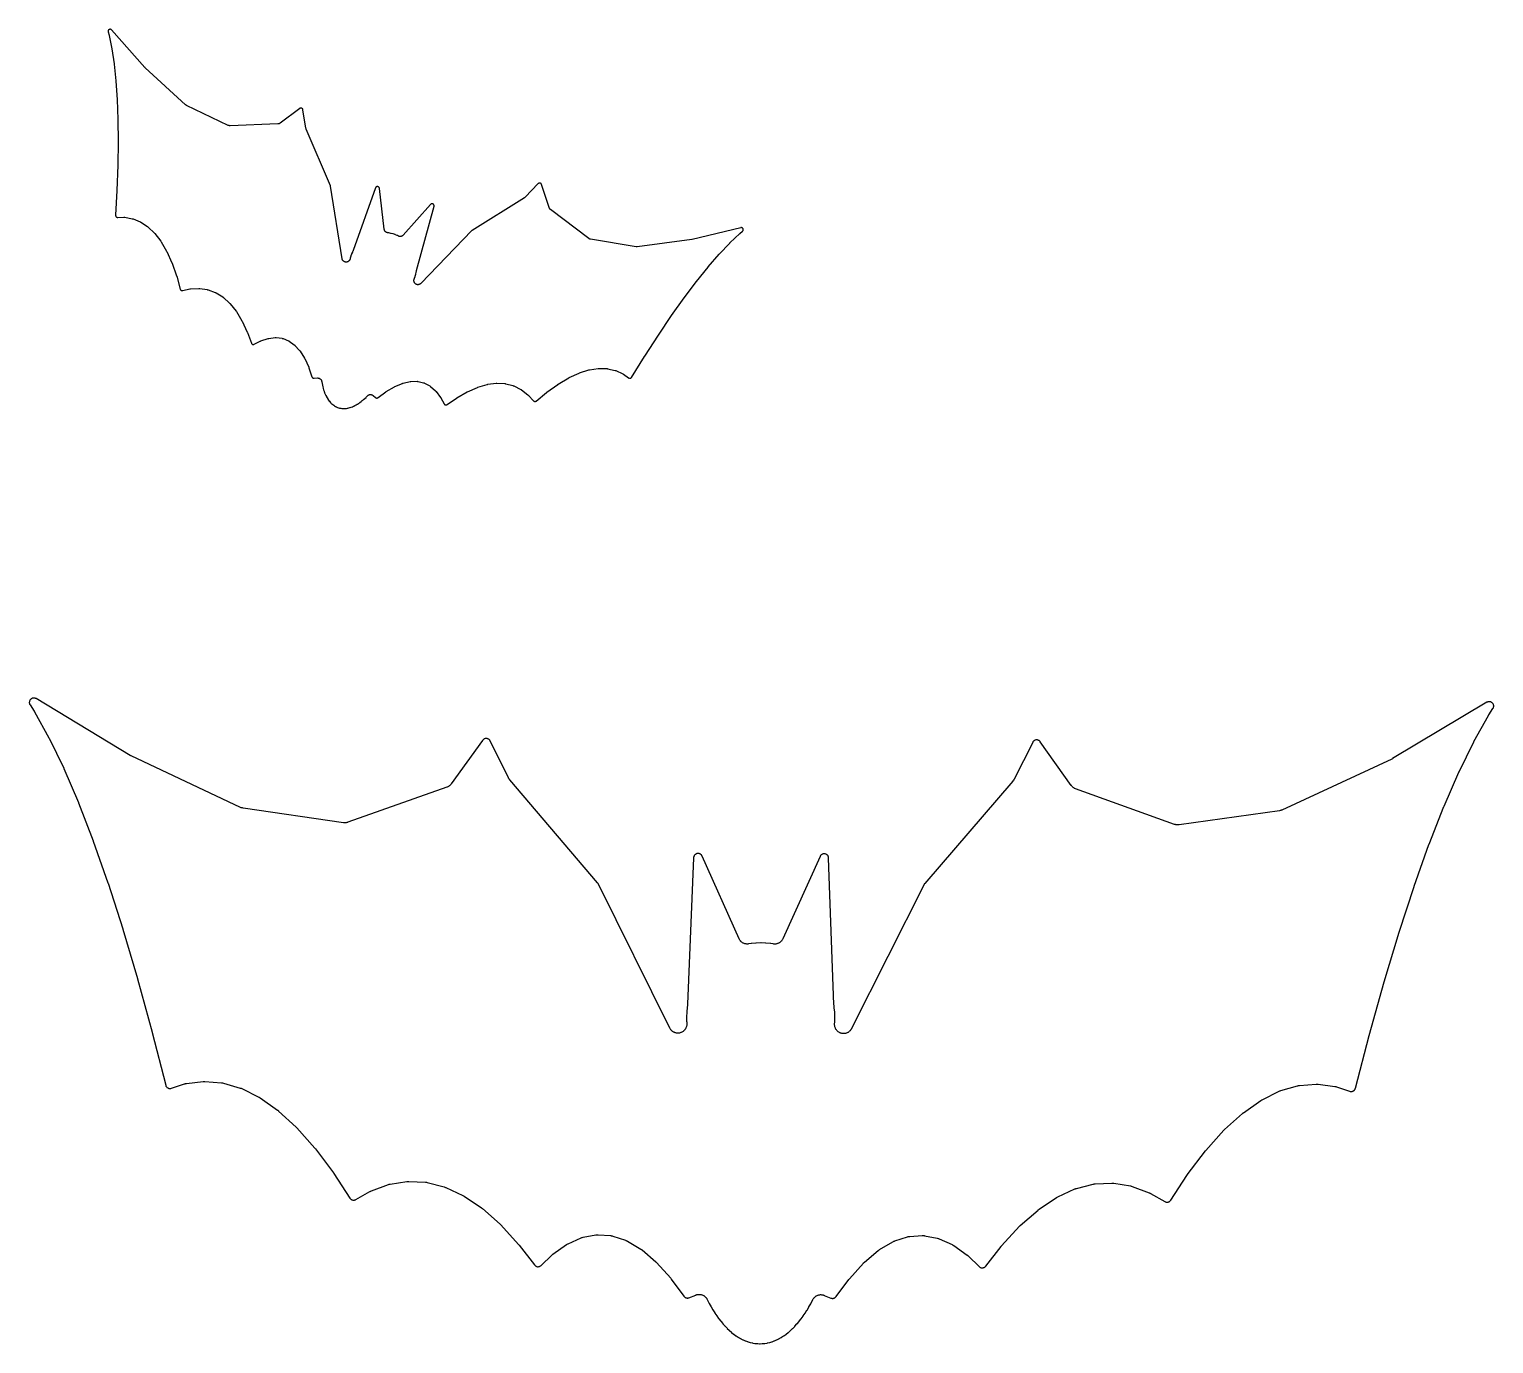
# Model space of a CAD drawing. Header units: millimetres. Extents: x 5 to 283, y 5 to 271.
# Drawn here: x 223.2 to 277.5, y 46 to 94.7 of the extents above; entities that cross this region are included whole.
import ezdxf

# ---------------------------------------------------------------- set-up
doc = ezdxf.new("R2010")
doc.units = ezdxf.units.MM

msp = doc.modelspace()

# ---------------------------------------------------------------- linework, layer by layer
at = {"layer": 'Schnitt'}
for points in [[(226.204, 94.686), (226.196, 94.686), (226.189, 94.685), (226.181, 94.684), (226.174, 94.682), (226.167, 94.679), (226.161, 94.675), (226.155, 94.671), (226.149, 94.666), (226.144, 94.661), (226.139, 94.655), (226.135, 94.649), (226.132, 94.642), (226.129, 94.635), (226.127, 94.628), (226.126, 94.62), (226.125, 94.613), (226.125, 94.605), (226.126, 94.598), (226.128, 94.591), (226.161, 94.471), (226.162, 94.47), (226.164, 94.461), (226.164, 94.46), (226.266, 93.968), (226.267, 93.967), (226.268, 93.96), (226.268, 93.959), (226.352, 93.403), (226.352, 93.402), (226.353, 93.397), (226.353, 93.396), (226.417, 92.777), (226.417, 92.776), (226.418, 92.771), (226.418, 92.77), (226.463, 92.088), (226.464, 92.088), (226.464, 92.084), (226.464, 92.083), (226.49, 91.338), (226.49, 91.338), (226.49, 91.334), (226.49, 91.334), (226.497, 90.526), (226.497, 90.525), (226.497, 90.522), (226.497, 90.522), (226.485, 89.652), (226.484, 89.649), (226.453, 88.716), (226.452, 88.713), (226.405, 87.797), (226.405, 87.789), (226.406, 87.782), (226.407, 87.775), (226.409, 87.768), (226.412, 87.761), (226.415, 87.755), (226.419, 87.749), (226.424, 87.743), (226.429, 87.738), (226.434, 87.733), (226.44, 87.729), (226.447, 87.726), (226.453, 87.723), (226.46, 87.72), (226.467, 87.719), (226.474, 87.718), (226.482, 87.718), (226.715, 87.722), (226.717, 87.722), (226.729, 87.722), (226.732, 87.722), (226.744, 87.72), (226.746, 87.72), (227.024, 87.67), (227.026, 87.67), (227.039, 87.667), (227.042, 87.666), (227.054, 87.662), (227.056, 87.661), (227.317, 87.556), (227.318, 87.555), (227.329, 87.55), (227.333, 87.548), (227.343, 87.542), (227.345, 87.541), (227.591, 87.378), (227.592, 87.377), (227.601, 87.371), (227.603, 87.368), (227.612, 87.361), (227.613, 87.36), (227.845, 87.137), (227.846, 87.136), (227.853, 87.129), (227.855, 87.127), (227.861, 87.12), (227.862, 87.119), (228.08, 86.833), (228.081, 86.831), (228.091, 86.818), (228.092, 86.816), (228.295, 86.467), (228.296, 86.465), (228.302, 86.453), (228.303, 86.452), (228.489, 86.038), (228.49, 86.037), (228.494, 86.027), (228.495, 86.025), (228.664, 85.548), (228.665, 85.546), (228.667, 85.538), (228.668, 85.537), (228.801, 85.059), (228.804, 85.052), (228.807, 85.045), (228.811, 85.038), (228.815, 85.032), (228.82, 85.027), (228.826, 85.021), (228.832, 85.017), (228.838, 85.013), (228.845, 85.01), (228.852, 85.007), (228.86, 85.006), (228.867, 85.004), (228.875, 85.004), (228.882, 85.005), (228.89, 85.006), (229.159, 85.066), (229.161, 85.066), (229.171, 85.068), (229.174, 85.068), (229.184, 85.069), (229.186, 85.069), (229.49, 85.084), (229.491, 85.084), (229.503, 85.084), (229.507, 85.084), (229.519, 85.083), (229.52, 85.082), (229.802, 85.041), (229.804, 85.041), (229.816, 85.038), (229.82, 85.037), (229.832, 85.034), (229.834, 85.033), (230.097, 84.936), (230.098, 84.936), (230.11, 84.931), (230.113, 84.929), (230.124, 84.923), (230.126, 84.922), (230.373, 84.769), (230.375, 84.768), (230.384, 84.761), (230.387, 84.759), (230.395, 84.752), (230.397, 84.751), (230.631, 84.537), (230.632, 84.536), (230.639, 84.53), (230.641, 84.527), (230.648, 84.52), (230.648, 84.519), (230.869, 84.243), (230.87, 84.241), (230.88, 84.227), (230.881, 84.225), (231.087, 83.886), (231.088, 83.885), (231.094, 83.872), (231.095, 83.871), (231.285, 83.467), (231.285, 83.466), (231.29, 83.455), (231.29, 83.454), (231.435, 83.059), (231.438, 83.053), (231.442, 83.046), (231.446, 83.04), (231.451, 83.034), (231.456, 83.029), (231.462, 83.025), (231.468, 83.02), (231.475, 83.017), (231.482, 83.014), (231.489, 83.012), (231.496, 83.011), (231.504, 83.01), (231.511, 83.011), (231.518, 83.011), (231.526, 83.013), (231.533, 83.015), (231.539, 83.018), (231.765, 83.132), (231.766, 83.132), (231.775, 83.136), (231.777, 83.137), (231.786, 83.14), (231.787, 83.141), (232.053, 83.227), (232.054, 83.227), (232.066, 83.23), (232.069, 83.231), (232.081, 83.233), (232.083, 83.233), (232.321, 83.262), (232.323, 83.262), (232.337, 83.263), (232.342, 83.263), (232.356, 83.262), (232.358, 83.262), (232.572, 83.237), (232.574, 83.236), (232.584, 83.235), (232.587, 83.234), (232.597, 83.232), (232.6, 83.231), (232.61, 83.227), (232.611, 83.227), (232.807, 83.15), (232.809, 83.149), (232.818, 83.145), (232.821, 83.144), (232.829, 83.139), (232.832, 83.138), (232.84, 83.132), (232.841, 83.131), (233.025, 82.999), (233.027, 82.998), (233.037, 82.99), (233.04, 82.987), (233.049, 82.978), (233.051, 82.976), (233.224, 82.784), (233.226, 82.782), (233.232, 82.774), (233.234, 82.772), (233.24, 82.763), (233.241, 82.762), (233.402, 82.505), (233.404, 82.503), (233.412, 82.488), (233.413, 82.485), (233.56, 82.164), (233.561, 82.162), (233.566, 82.15), (233.567, 82.148), (233.681, 81.809), (233.684, 81.802), (233.687, 81.796), (233.691, 81.789), (233.696, 81.783), (233.702, 81.778), (233.708, 81.773), (233.714, 81.769), (233.721, 81.765), (233.728, 81.763), (233.735, 81.76), (233.743, 81.759), (233.75, 81.759), (233.758, 81.759), (233.881, 81.768), (233.883, 81.768), (233.895, 81.769), (233.899, 81.768), (233.91, 81.768), (233.914, 81.767), (233.925, 81.765), (233.928, 81.764), (233.939, 81.761), (233.943, 81.76), (233.953, 81.756), (233.957, 81.754), (233.967, 81.749), (233.97, 81.747), (233.979, 81.741), (233.982, 81.739), (233.991, 81.732), (233.994, 81.73), (234.002, 81.722), (234.005, 81.719), (234.012, 81.71), (234.014, 81.707), (234.02, 81.698), (234.022, 81.695), (234.028, 81.685), (234.029, 81.682), (234.034, 81.671), (234.035, 81.668), (234.038, 81.657), (234.039, 81.653), (234.042, 81.641), (234.042, 81.64), (234.043, 81.629), (234.044, 81.628), (234.044, 81.627), (234.044, 81.626), (234.054, 81.566), (234.054, 81.565), (234.055, 81.564), (234.055, 81.563), (234.067, 81.505), (234.067, 81.504), (234.067, 81.503), (234.067, 81.501), (234.081, 81.445), (234.081, 81.444), (234.081, 81.443), (234.081, 81.442), (234.096, 81.387), (234.096, 81.386), (234.096, 81.385), (234.097, 81.383), (234.112, 81.33), (234.113, 81.329), (234.113, 81.328), (234.114, 81.327), (234.131, 81.276), (234.131, 81.275), (234.131, 81.274), (234.132, 81.272), (234.15, 81.224), (234.15, 81.222), (234.151, 81.221), (234.151, 81.22), (234.171, 81.173), (234.171, 81.172), (234.172, 81.17), (234.172, 81.169), (234.193, 81.124), (234.193, 81.123), (234.194, 81.122), (234.195, 81.12), (234.216, 81.078), (234.217, 81.077), (234.218, 81.075), (234.218, 81.074), (234.241, 81.033), (234.242, 81.032), (234.242, 81.031), (234.243, 81.029), (234.267, 80.991), (234.268, 80.99), (234.269, 80.988), (234.269, 80.987), (234.294, 80.951), (234.295, 80.95), (234.296, 80.948), (234.297, 80.947), (234.322, 80.913), (234.323, 80.912), (234.324, 80.91), (234.326, 80.909), (234.352, 80.878), (234.353, 80.876), (234.354, 80.875), (234.355, 80.873), (234.382, 80.845), (234.384, 80.843), (234.385, 80.842), (234.386, 80.84), (234.414, 80.814), (234.415, 80.812), (234.417, 80.811), (234.419, 80.809), (234.447, 80.785), (234.448, 80.784), (234.45, 80.782), (234.452, 80.781), (234.48, 80.759), (234.482, 80.758), (234.484, 80.756), (234.486, 80.755), (234.515, 80.735), (234.517, 80.734), (234.519, 80.733), (234.521, 80.732), (234.551, 80.714), (234.553, 80.713), (234.555, 80.712), (234.557, 80.711), (234.588, 80.695), (234.59, 80.694), (234.592, 80.693), (234.594, 80.692), (234.625, 80.679), (234.628, 80.678), (234.63, 80.677), (234.632, 80.676), (234.664, 80.665), (234.666, 80.665), (234.669, 80.664), (234.671, 80.663), (234.703, 80.654), (234.706, 80.654), (234.708, 80.653), (234.71, 80.652), (234.743, 80.645), (234.746, 80.645), (234.748, 80.645), (234.751, 80.644), (234.784, 80.639), (234.787, 80.639), (234.789, 80.639), (234.791, 80.639), (234.826, 80.636), (234.828, 80.636), (234.831, 80.636), (234.833, 80.636), (234.868, 80.635), (234.87, 80.635), (234.873, 80.635), (234.875, 80.635), (234.911, 80.637), (234.913, 80.637), (234.915, 80.637), (234.918, 80.637), (234.955, 80.641), (234.957, 80.641), (234.959, 80.642), (234.961, 80.642), (234.999, 80.648), (235.001, 80.648), (235.003, 80.649), (235.005, 80.649), (235.043, 80.657), (235.045, 80.658), (235.047, 80.658), (235.049, 80.659), (235.088, 80.67), (235.09, 80.67), (235.091, 80.671), (235.093, 80.671), (235.133, 80.684), (235.135, 80.685), (235.136, 80.685), (235.138, 80.686), (235.178, 80.701), (235.18, 80.702), (235.182, 80.703), (235.183, 80.703), (235.224, 80.721), (235.226, 80.722), (235.227, 80.722), (235.229, 80.723), (235.27, 80.743), (235.271, 80.744), (235.273, 80.745), (235.274, 80.745), (235.316, 80.768), (235.317, 80.769), (235.319, 80.77), (235.32, 80.77), (235.362, 80.795), (235.363, 80.796), (235.365, 80.797), (235.366, 80.797), (235.408, 80.825), (235.41, 80.826), (235.411, 80.826), (235.412, 80.827), (235.455, 80.857), (235.456, 80.858), (235.457, 80.858), (235.458, 80.859), (235.501, 80.891), (235.502, 80.892), (235.503, 80.893), (235.504, 80.893), (235.547, 80.928), (235.548, 80.929), (235.549, 80.929), (235.549, 80.93), (235.593, 80.967), (235.594, 80.967), (235.594, 80.968), (235.595, 80.969), (235.638, 81.008), (235.639, 81.009), (235.64, 81.009), (235.641, 81.01), (235.684, 81.051), (235.685, 81.052), (235.685, 81.053), (235.686, 81.053), (235.729, 81.097), (235.73, 81.097), (235.73, 81.098), (235.731, 81.099), (235.738, 81.107), (235.74, 81.108), (235.748, 81.116), (235.751, 81.119), (235.76, 81.126), (235.763, 81.128), (235.773, 81.134), (235.776, 81.136), (235.786, 81.141), (235.789, 81.142), (235.8, 81.146), (235.803, 81.148), (235.814, 81.15), (235.818, 81.151), (235.829, 81.153), (235.833, 81.154), (235.844, 81.154), (235.848, 81.154), (235.859, 81.154), (235.863, 81.154), (235.874, 81.152), (235.878, 81.151), (235.889, 81.149), (235.892, 81.148), (235.903, 81.144), (235.906, 81.143), (235.916, 81.138), (235.92, 81.136), (235.929, 81.13), (235.933, 81.128), (235.942, 81.121), (235.944, 81.12), (236.04, 81.042), (236.046, 81.037), (236.052, 81.033), (236.059, 81.03), (236.066, 81.028), (236.074, 81.026), (236.081, 81.025), (236.089, 81.025), (236.097, 81.026), (236.104, 81.027), (236.111, 81.029), (236.118, 81.032), (236.125, 81.035), (236.132, 81.04), (236.419, 81.252), (236.42, 81.253), (236.432, 81.26), (236.433, 81.261), (236.738, 81.441), (236.74, 81.442), (236.756, 81.45), (236.758, 81.451), (237.037, 81.569), (237.039, 81.57), (237.048, 81.573), (237.051, 81.574), (237.062, 81.577), (237.063, 81.577), (237.316, 81.636), (237.318, 81.637), (237.331, 81.639), (237.335, 81.639), (237.348, 81.64), (237.35, 81.64), (237.576, 81.644), (237.578, 81.644), (237.588, 81.643), (237.591, 81.643), (237.6, 81.642), (237.603, 81.642), (237.613, 81.64), (237.615, 81.639), (237.82, 81.59), (237.821, 81.59), (237.831, 81.587), (237.834, 81.586), (237.843, 81.583), (237.846, 81.581), (237.856, 81.577), (237.857, 81.576), (238.047, 81.474), (238.049, 81.473), (238.061, 81.466), (238.065, 81.463), (238.076, 81.454), (238.078, 81.453), (238.257, 81.294), (238.258, 81.292), (238.267, 81.284), (238.269, 81.281), (238.277, 81.272), (238.278, 81.271), (238.446, 81.049), (238.447, 81.047), (238.453, 81.04), (238.454, 81.037), (238.459, 81.029), (238.46, 81.028), (238.58, 80.806), (238.583, 80.8), (238.588, 80.794), (238.593, 80.789), (238.599, 80.784), (238.605, 80.779), (238.611, 80.776), (238.618, 80.773), (238.625, 80.77), (238.632, 80.768), (238.639, 80.767), (238.647, 80.767), (238.654, 80.768), (238.661, 80.769), (238.669, 80.771), (238.676, 80.773), (238.682, 80.777), (238.688, 80.781), (239.033, 81.021), (239.035, 81.022), (239.044, 81.028), (239.045, 81.029), (239.431, 81.252), (239.433, 81.253), (239.446, 81.259), (239.447, 81.26), (239.81, 81.42), (239.812, 81.421), (239.828, 81.427), (239.83, 81.428), (240.169, 81.528), (240.17, 81.528), (240.179, 81.531), (240.182, 81.531), (240.192, 81.533), (240.193, 81.533), (240.508, 81.574), (240.51, 81.574), (240.521, 81.575), (240.524, 81.575), (240.535, 81.575), (240.537, 81.575), (240.828, 81.56), (240.83, 81.559), (240.843, 81.558), (240.846, 81.558), (240.858, 81.555), (240.86, 81.555), (241.131, 81.484), (241.133, 81.483), (241.145, 81.479), (241.149, 81.478), (241.16, 81.473), (241.162, 81.472), (241.416, 81.345), (241.418, 81.344), (241.428, 81.338), (241.431, 81.336), (241.441, 81.33), (241.443, 81.329), (241.683, 81.143), (241.684, 81.142), (241.692, 81.135), (241.695, 81.133), (241.702, 81.126), (241.703, 81.125), (241.89, 80.921), (241.895, 80.916), (241.901, 80.911), (241.908, 80.907), (241.914, 80.904), (241.922, 80.901), (241.929, 80.899), (241.936, 80.898), (241.944, 80.897), (241.951, 80.898), (241.959, 80.899), (241.966, 80.9), (241.973, 80.903), (241.98, 80.906), (241.987, 80.91), (241.993, 80.914), (242.376, 81.23), (242.377, 81.231), (242.384, 81.236), (242.385, 81.237), (242.797, 81.532), (242.798, 81.533), (242.807, 81.539), (242.809, 81.539), (243.198, 81.772), (243.2, 81.772), (243.212, 81.779), (243.214, 81.78), (243.58, 81.95), (243.582, 81.951), (243.597, 81.957), (243.599, 81.957), (243.942, 82.067), (243.943, 82.067), (243.952, 82.07), (243.955, 82.07), (243.964, 82.072), (243.965, 82.072), (244.284, 82.122), (244.285, 82.123), (244.296, 82.124), (244.3, 82.124), (244.311, 82.124), (244.312, 82.124), (244.607, 82.117), (244.609, 82.117), (244.621, 82.116), (244.625, 82.116), (244.637, 82.114), (244.639, 82.113), (244.913, 82.051), (244.914, 82.05), (244.927, 82.047), (244.93, 82.046), (244.942, 82.041), (244.944, 82.04), (245.201, 81.922), (245.202, 81.921), (245.213, 81.915), (245.216, 81.914), (245.226, 81.907), (245.228, 81.906), (245.416, 81.769), (245.422, 81.765), (245.429, 81.761), (245.435, 81.759), (245.442, 81.757), (245.45, 81.755), (245.457, 81.754), (245.464, 81.754), (245.471, 81.755), (245.478, 81.757), (245.485, 81.759), (245.492, 81.761), (245.498, 81.765), (245.504, 81.769), (245.51, 81.773), (245.515, 81.778), (245.52, 81.784), (245.524, 81.79), (246.009, 82.568), (246.011, 82.57), (246.518, 83.354), (246.52, 83.356), (247.007, 84.078), (247.008, 84.078), (247.009, 84.081), (247.01, 84.081), (247.477, 84.74), (247.478, 84.74), (247.48, 84.743), (247.48, 84.743), (247.928, 85.339), (247.928, 85.34), (247.93, 85.343), (247.931, 85.344), (248.358, 85.877), (248.359, 85.878), (248.362, 85.881), (248.362, 85.882), (248.769, 86.353), (248.77, 86.353), (248.774, 86.358), (248.774, 86.358), (249.161, 86.766), (249.161, 86.767), (249.167, 86.772), (249.167, 86.773), (249.532, 87.118), (249.533, 87.118), (249.54, 87.125), (249.541, 87.125), (249.637, 87.204), (249.643, 87.209), (249.648, 87.215), (249.652, 87.221), (249.656, 87.227), (249.659, 87.234), (249.662, 87.241), (249.663, 87.248), (249.664, 87.256), (249.665, 87.263), (249.664, 87.271), (249.663, 87.278), (249.661, 87.285), (249.658, 87.292), (249.655, 87.299), (249.651, 87.305), (249.647, 87.311), (249.641, 87.317), (249.636, 87.322), (249.63, 87.326), (249.623, 87.329), (249.616, 87.332), (249.609, 87.335), (249.602, 87.336), (249.594, 87.337), (249.587, 87.337), (249.58, 87.337), (249.572, 87.335), (247.772, 86.902), (247.77, 86.902), (247.757, 86.9), (247.755, 86.899), (245.736, 86.631), (245.734, 86.63), (245.722, 86.629), (245.718, 86.629), (245.707, 86.63), (245.704, 86.63), (245.692, 86.631), (245.69, 86.631), (244.006, 86.907), (244.004, 86.908), (243.992, 86.91), (243.989, 86.911), (243.978, 86.915), (243.975, 86.916), (243.965, 86.92), (243.962, 86.922), (243.952, 86.927), (243.949, 86.929), (243.939, 86.935), (243.938, 86.937), (242.524, 88.006), (242.523, 88.007), (242.513, 88.015), (242.511, 88.017), (242.503, 88.025), (242.5, 88.028), (242.493, 88.037), (242.491, 88.04), (242.485, 88.05), (242.483, 88.053), (242.478, 88.063), (242.476, 88.067), (242.472, 88.078), (242.471, 88.08), (242.191, 88.938), (242.188, 88.945), (242.185, 88.952), (242.181, 88.958), (242.176, 88.964), (242.171, 88.969), (242.166, 88.974), (242.16, 88.978), (242.153, 88.982), (242.147, 88.985), (242.14, 88.987), (242.133, 88.989), (242.125, 88.99), (242.118, 88.99), (242.111, 88.989), (242.103, 88.988), (242.096, 88.986), (242.089, 88.984), (242.083, 88.98), (242.077, 88.976), (242.071, 88.972), (242.065, 88.967), (241.583, 88.468), (241.581, 88.466), (241.57, 88.456), (241.567, 88.453), (241.555, 88.444), (241.553, 88.443), (239.622, 87.238), (239.614, 87.233), (239.607, 87.227), (237.718, 85.271), (237.717, 85.27), (237.708, 85.262), (237.706, 85.259), (237.697, 85.253), (237.694, 85.251), (237.685, 85.245), (237.681, 85.243), (237.672, 85.238), (237.668, 85.237), (237.658, 85.233), (237.654, 85.232), (237.644, 85.229), (237.64, 85.228), (237.629, 85.226), (237.626, 85.226), (237.615, 85.225), (237.611, 85.225), (237.6, 85.225), (237.596, 85.225), (237.586, 85.227), (237.582, 85.227), (237.571, 85.23), (237.568, 85.231), (237.557, 85.234), (237.554, 85.236), (237.544, 85.24), (237.541, 85.242), (237.531, 85.247), (237.528, 85.249), (237.519, 85.255), (237.516, 85.258), (237.508, 85.265), (237.505, 85.267), (237.498, 85.275), (237.495, 85.278), (237.488, 85.287), (237.486, 85.29), (237.48, 85.299), (237.479, 85.302), (237.474, 85.312), (237.472, 85.315), (237.468, 85.326), (237.467, 85.329), (237.464, 85.34), (237.463, 85.343), (237.461, 85.354), (237.461, 85.358), (237.46, 85.369), (237.46, 85.372), (237.46, 85.383), (237.46, 85.387), (237.462, 85.398), (237.462, 85.402), (237.465, 85.413), (237.465, 85.415), (237.467, 85.423), (237.468, 85.425), (237.474, 85.442), (237.475, 85.444), (237.48, 85.456), (237.481, 85.458), (237.482, 85.461), (237.483, 85.463), (237.507, 85.533), (237.508, 85.535), (237.509, 85.538), (237.509, 85.54), (237.529, 85.612), (237.53, 85.614), (237.531, 85.617), (237.531, 85.619), (237.546, 85.692), (237.547, 85.694), (237.547, 85.697), (237.548, 85.699), (237.552, 85.726), (237.552, 85.728), (237.555, 85.745), (237.556, 85.747), (238.204, 88.128), (238.206, 88.135), (238.207, 88.143), (238.207, 88.15), (238.206, 88.157), (238.205, 88.165), (238.203, 88.172), (238.2, 88.179), (238.197, 88.185), (238.193, 88.192), (238.188, 88.197), (238.183, 88.203), (238.177, 88.208), (238.171, 88.212), (238.165, 88.215), (238.158, 88.218), (238.151, 88.22), (238.143, 88.222), (238.136, 88.223), (238.128, 88.223), (238.121, 88.222), (238.114, 88.22), (238.107, 88.218), (238.1, 88.215), (238.093, 88.212), (238.087, 88.208), (238.081, 88.203), (238.076, 88.198), (237.063, 87.059), (237.062, 87.058), (237.053, 87.049), (237.05, 87.047), (237.042, 87.039), (237.039, 87.037), (237.029, 87.031), (237.026, 87.029), (237.016, 87.024), (237.013, 87.022), (237.002, 87.018), (236.999, 87.016), (236.988, 87.013), (236.984, 87.012), (236.973, 87.01), (236.969, 87.01), (236.958, 87.009), (236.954, 87.009), (236.943, 87.009), (236.939, 87.009), (236.928, 87.01), (236.924, 87.011), (236.913, 87.013), (236.909, 87.014), (236.898, 87.018), (236.895, 87.019), (236.884, 87.024), (236.882, 87.025), (236.846, 87.043), (236.844, 87.044), (236.842, 87.045), (236.84, 87.046), (236.771, 87.075), (236.769, 87.076), (236.767, 87.077), (236.764, 87.078), (236.694, 87.103), (236.692, 87.103), (236.689, 87.104), (236.687, 87.105), (236.615, 87.125), (236.613, 87.125), (236.611, 87.126), (236.608, 87.126), (236.535, 87.142), (236.533, 87.142), (236.531, 87.143), (236.528, 87.143), (236.489, 87.149), (236.487, 87.149), (236.475, 87.151), (236.471, 87.152), (236.46, 87.155), (236.457, 87.157), (236.446, 87.161), (236.443, 87.163), (236.433, 87.168), (236.429, 87.17), (236.42, 87.176), (236.417, 87.179), (236.408, 87.186), (236.406, 87.188), (236.398, 87.197), (236.395, 87.199), (236.388, 87.208), (236.386, 87.211), (236.38, 87.221), (236.378, 87.224), (236.373, 87.234), (236.371, 87.238), (236.367, 87.248), (236.366, 87.252), (236.363, 87.263), (236.362, 87.266), (236.36, 87.279), (236.36, 87.28), (236.18, 88.793), (236.178, 88.801), (236.176, 88.808), (236.174, 88.815), (236.17, 88.821), (236.166, 88.828), (236.162, 88.834), (236.157, 88.839), (236.151, 88.844), (236.145, 88.848), (236.138, 88.852), (236.132, 88.855), (236.124, 88.857), (236.117, 88.859), (236.11, 88.859), (236.102, 88.859), (236.095, 88.859), (236.088, 88.857), (236.081, 88.855), (236.074, 88.853), (236.067, 88.849), (236.061, 88.845), (236.055, 88.84), (236.05, 88.835), (236.045, 88.829), (236.041, 88.823), (236.037, 88.817), (236.034, 88.81), (235.205, 86.485), (235.204, 86.483), (235.197, 86.468), (235.196, 86.466), (235.184, 86.442), (235.183, 86.439), (235.182, 86.437), (235.181, 86.435), (235.152, 86.366), (235.151, 86.364), (235.15, 86.362), (235.149, 86.36), (235.125, 86.289), (235.124, 86.287), (235.123, 86.285), (235.122, 86.282), (235.102, 86.211), (235.102, 86.208), (235.101, 86.206), (235.101, 86.204), (235.098, 86.191), (235.097, 86.189), (235.093, 86.171), (235.092, 86.169), (235.089, 86.162), (235.089, 86.16), (235.084, 86.149), (235.082, 86.146), (235.077, 86.136), (235.075, 86.133), (235.069, 86.124), (235.067, 86.121), (235.06, 86.112), (235.058, 86.109), (235.05, 86.102), (235.047, 86.099), (235.039, 86.092), (235.036, 86.09), (235.027, 86.084), (235.024, 86.082), (235.014, 86.077), (235.011, 86.075), (235, 86.071), (234.997, 86.07), (234.987, 86.066), (234.983, 86.065), (234.972, 86.063), (234.969, 86.063), (234.958, 86.062), (234.954, 86.061), (234.943, 86.061), (234.939, 86.061), (234.928, 86.062), (234.925, 86.063), (234.914, 86.065), (234.91, 86.066), (234.9, 86.069), (234.896, 86.07), (234.886, 86.074), (234.883, 86.076), (234.873, 86.081), (234.87, 86.083), (234.861, 86.089), (234.858, 86.091), (234.849, 86.098), (234.847, 86.1), (234.839, 86.108), (234.836, 86.111), (234.829, 86.119), (234.827, 86.122), (234.821, 86.131), (234.819, 86.134), (234.814, 86.144), (234.812, 86.147), (234.808, 86.157), (234.806, 86.161), (234.803, 86.171), (234.802, 86.175), (234.8, 86.186), (234.799, 86.188), (234.368, 88.873), (234.366, 88.882), (234.363, 88.891), (233.468, 90.983), (233.467, 90.985), (233.462, 90.999), (233.461, 91.004), (233.458, 91.018), (233.457, 91.021), (233.347, 91.706), (233.346, 91.713), (233.343, 91.72), (233.34, 91.727), (233.337, 91.734), (233.333, 91.74), (233.328, 91.745), (233.323, 91.75), (233.317, 91.755), (233.311, 91.759), (233.304, 91.762), (233.298, 91.765), (233.291, 91.767), (233.283, 91.769), (233.276, 91.769), (233.269, 91.769), (233.261, 91.768), (233.254, 91.767), (233.247, 91.765), (233.24, 91.762), (233.234, 91.758), (233.228, 91.754), (232.507, 91.211), (232.506, 91.209), (232.495, 91.203), (232.492, 91.201), (232.482, 91.195), (232.479, 91.194), (232.468, 91.189), (232.465, 91.188), (232.454, 91.185), (232.45, 91.184), (232.439, 91.182), (232.435, 91.181), (232.423, 91.18), (232.421, 91.18), (230.65, 91.111), (230.648, 91.111), (230.636, 91.112), (230.633, 91.112), (230.622, 91.113), (230.618, 91.113), (230.608, 91.116), (230.604, 91.117), (230.594, 91.12), (230.59, 91.121), (230.579, 91.126), (230.578, 91.126), (229.038, 91.863), (229.037, 91.864), (229.026, 91.87), (229.023, 91.871), (229.014, 91.878), (229.011, 91.88), (229.002, 91.887), (229, 91.889), (227.497, 93.264), (227.496, 93.265), (227.486, 93.275), (227.485, 93.276), (226.256, 94.661), (226.251, 94.666), (226.245, 94.671), (226.239, 94.675), (226.232, 94.679), (226.225, 94.682), (226.218, 94.684), (226.211, 94.685)], [(223.33, 69.906), (223.314, 69.901), (223.299, 69.895), (223.285, 69.887), (223.271, 69.878), (223.259, 69.867), (223.247, 69.855), (223.237, 69.842), (223.228, 69.829), (223.221, 69.814), (223.215, 69.799), (223.21, 69.783), (223.208, 69.767), (223.206, 69.75), (223.207, 69.734), (223.209, 69.717), (223.213, 69.701), (223.218, 69.686), (223.225, 69.671), (223.233, 69.657), (223.382, 69.427), (223.384, 69.425), (223.394, 69.407), (223.396, 69.405), (223.932, 68.439), (223.933, 68.437), (223.94, 68.423), (223.941, 68.421), (224.48, 67.309), (224.481, 67.307), (224.487, 67.295), (224.487, 67.294), (225.028, 66.036), (225.029, 66.035), (225.033, 66.025), (225.033, 66.023), (225.575, 64.62), (225.576, 64.619), (225.579, 64.61), (225.579, 64.609), (226.122, 63.061), (226.122, 63.06), (226.124, 63.053), (226.125, 63.052), (226.668, 61.36), (226.668, 61.359), (226.67, 61.353), (226.67, 61.352), (227.213, 59.516), (227.215, 59.51), (227.758, 57.529), (227.76, 57.523), (228.26, 55.567), (228.265, 55.552), (228.271, 55.537), (228.278, 55.523), (228.287, 55.51), (228.297, 55.497), (228.309, 55.486), (228.321, 55.476), (228.334, 55.467), (228.348, 55.459), (228.363, 55.453), (228.378, 55.448), (228.393, 55.445), (228.409, 55.443), (228.425, 55.443), (228.441, 55.444), (228.457, 55.447), (228.472, 55.451), (228.959, 55.614), (228.963, 55.615), (228.988, 55.622), (228.996, 55.624), (229.022, 55.628), (229.026, 55.629), (229.644, 55.706), (229.648, 55.707), (229.675, 55.709), (229.684, 55.709), (229.712, 55.708), (229.716, 55.708), (230.332, 55.657), (230.336, 55.657), (230.363, 55.653), (230.371, 55.651), (230.397, 55.645), (230.401, 55.644), (231.024, 55.463), (231.027, 55.462), (231.05, 55.454), (231.057, 55.452), (231.079, 55.442), (231.082, 55.44), (231.717, 55.124), (231.719, 55.122), (231.737, 55.112), (231.743, 55.109), (231.76, 55.098), (231.763, 55.096), (232.408, 54.639), (232.412, 54.636), (232.44, 54.613), (232.444, 54.61), (233.099, 54.01), (233.102, 54.007), (233.123, 53.986), (233.126, 53.983), (233.788, 53.237), (233.79, 53.234), (233.806, 53.216), (233.808, 53.213), (234.476, 52.321), (234.478, 52.319), (234.489, 52.302), (234.491, 52.3), (235.084, 51.384), (235.093, 51.371), (235.104, 51.358), (235.117, 51.347), (235.13, 51.337), (235.144, 51.328), (235.159, 51.321), (235.175, 51.316), (235.191, 51.312), (235.208, 51.309), (235.224, 51.309), (235.241, 51.31), (235.258, 51.313), (235.274, 51.317), (235.289, 51.323), (235.304, 51.331), (235.831, 51.632), (235.834, 51.634), (235.854, 51.644), (235.861, 51.647), (235.882, 51.656), (235.885, 51.657), (236.513, 51.887), (236.517, 51.888), (236.542, 51.896), (236.549, 51.898), (236.575, 51.903), (236.579, 51.904), (237.197, 52.001), (237.201, 52.002), (237.229, 52.004), (237.237, 52.005), (237.265, 52.005), (237.269, 52.005), (237.885, 51.974), (237.889, 51.973), (237.916, 51.971), (237.924, 51.969), (237.951, 51.964), (237.955, 51.963), (238.576, 51.802), (238.58, 51.801), (238.603, 51.794), (238.61, 51.791), (238.633, 51.782), (238.637, 51.781), (239.269, 51.485), (239.272, 51.484), (239.291, 51.474), (239.296, 51.471), (239.314, 51.46), (239.317, 51.458), (239.96, 51.023), (239.965, 51.02), (239.994, 50.997), (239.998, 50.994), (240.652, 50.416), (240.655, 50.413), (240.677, 50.392), (240.68, 50.388), (241.341, 49.665), (241.343, 49.662), (241.359, 49.643), (241.362, 49.641), (241.925, 48.907), (241.935, 48.895), (241.947, 48.883), (241.96, 48.873), (241.974, 48.864), (241.988, 48.857), (242.003, 48.851), (242.019, 48.847), (242.035, 48.844), (242.051, 48.843), (242.068, 48.843), (242.084, 48.845), (242.1, 48.849), (242.115, 48.854), (242.13, 48.86), (242.145, 48.869), (242.158, 48.878), (242.17, 48.889), (242.569, 49.274), (242.572, 49.276), (242.587, 49.29), (242.592, 49.294), (242.608, 49.306), (242.61, 49.308), (243.112, 49.662), (243.115, 49.664), (243.137, 49.678), (243.144, 49.682), (243.167, 49.694), (243.171, 49.696), (243.652, 49.911), (243.657, 49.913), (243.686, 49.924), (243.696, 49.927), (243.726, 49.934), (243.731, 49.935), (244.197, 50.023), (244.2, 50.023), (244.223, 50.027), (244.23, 50.027), (244.251, 50.029), (244.258, 50.029), (244.281, 50.028), (244.285, 50.028), (244.747, 49.994), (244.751, 49.994), (244.773, 49.991), (244.78, 49.99), (244.8, 49.986), (244.806, 49.985), (244.828, 49.979), (244.831, 49.977), (245.304, 49.82), (245.308, 49.819), (245.335, 49.808), (245.343, 49.804), (245.368, 49.791), (245.372, 49.789), (245.863, 49.498), (245.866, 49.496), (245.885, 49.483), (245.891, 49.479), (245.909, 49.465), (245.912, 49.463), (246.419, 49.029), (246.423, 49.026), (246.451, 48.999), (246.454, 48.995), (246.974, 48.416), (246.976, 48.413), (246.995, 48.389), (246.998, 48.386), (247.459, 47.75), (247.47, 47.737), (247.481, 47.725), (247.494, 47.715), (247.508, 47.705), (247.523, 47.698), (247.539, 47.691), (247.555, 47.687), (247.571, 47.684), (247.588, 47.682), (247.605, 47.683), (247.621, 47.685), (247.638, 47.689), (247.653, 47.694), (247.906, 47.794), (247.91, 47.796), (247.935, 47.804), (247.943, 47.807), (247.968, 47.812), (247.976, 47.814), (248, 47.817), (248.008, 47.817), (248.033, 47.818), (248.041, 47.818), (248.066, 47.816), (248.074, 47.815), (248.099, 47.811), (248.107, 47.809), (248.13, 47.802), (248.138, 47.8), (248.161, 47.791), (248.169, 47.787), (248.191, 47.776), (248.198, 47.772), (248.219, 47.759), (248.226, 47.754), (248.245, 47.738), (248.251, 47.733), (248.269, 47.716), (248.274, 47.71), (248.29, 47.691), (248.295, 47.684), (248.309, 47.664), (248.314, 47.657), (248.326, 47.633), (248.328, 47.629), (248.338, 47.608), (248.339, 47.606), (248.34, 47.605), (248.341, 47.603), (248.403, 47.483), (248.404, 47.481), (248.405, 47.479), (248.406, 47.477), (248.469, 47.362), (248.47, 47.36), (248.471, 47.358), (248.472, 47.356), (248.537, 47.246), (248.538, 47.244), (248.539, 47.241), (248.541, 47.239), (248.607, 47.134), (248.608, 47.132), (248.61, 47.129), (248.611, 47.127), (248.679, 47.026), (248.68, 47.024), (248.682, 47.022), (248.683, 47.02), (248.752, 46.924), (248.754, 46.922), (248.756, 46.919), (248.757, 46.917), (248.827, 46.826), (248.829, 46.824), (248.831, 46.822), (248.833, 46.819), (248.904, 46.734), (248.906, 46.731), (248.908, 46.729), (248.91, 46.727), (248.982, 46.646), (248.984, 46.644), (248.987, 46.641), (248.989, 46.639), (249.062, 46.564), (249.064, 46.561), (249.067, 46.559), (249.069, 46.556), (249.143, 46.486), (249.145, 46.484), (249.148, 46.482), (249.151, 46.479), (249.225, 46.415), (249.228, 46.412), (249.23, 46.41), (249.233, 46.407), (249.308, 46.348), (249.311, 46.346), (249.314, 46.344), (249.317, 46.341), (249.392, 46.287), (249.395, 46.285), (249.399, 46.283), (249.402, 46.28), (249.477, 46.232), (249.481, 46.23), (249.484, 46.227), (249.488, 46.225), (249.563, 46.182), (249.567, 46.18), (249.571, 46.178), (249.575, 46.176), (249.65, 46.138), (249.654, 46.136), (249.658, 46.134), (249.663, 46.132), (249.737, 46.1), (249.742, 46.098), (249.746, 46.096), (249.751, 46.094), (249.825, 46.067), (249.83, 46.065), (249.835, 46.064), (249.84, 46.062), (249.914, 46.04), (249.919, 46.038), (249.924, 46.037), (249.929, 46.036), (250.003, 46.019), (250.008, 46.018), (250.013, 46.016), (250.018, 46.016), (250.092, 46.003), (250.098, 46.002), (250.103, 46.002), (250.108, 46.001), (250.182, 45.994), (250.188, 45.993), (250.193, 45.993), (250.198, 45.993), (250.272, 45.99), (250.278, 45.99), (250.283, 45.99), (250.288, 45.99), (250.362, 45.992), (250.367, 45.992), (250.373, 45.993), (250.378, 45.993), (250.452, 46), (250.457, 46.001), (250.463, 46.002), (250.468, 46.002), (250.542, 46.014), (250.547, 46.015), (250.552, 46.016), (250.557, 46.017), (250.632, 46.034), (250.637, 46.035), (250.642, 46.037), (250.647, 46.038), (250.721, 46.06), (250.726, 46.061), (250.731, 46.063), (250.735, 46.065), (250.81, 46.092), (250.815, 46.093), (250.819, 46.095), (250.824, 46.097), (250.899, 46.129), (250.903, 46.131), (250.907, 46.133), (250.911, 46.135), (250.986, 46.172), (250.99, 46.174), (250.994, 46.176), (250.998, 46.179), (251.073, 46.221), (251.077, 46.223), (251.081, 46.226), (251.085, 46.228), (251.16, 46.276), (251.163, 46.278), (251.167, 46.281), (251.17, 46.283), (251.245, 46.336), (251.248, 46.339), (251.251, 46.341), (251.254, 46.343), (251.329, 46.402), (251.332, 46.405), (251.335, 46.407), (251.338, 46.409), (251.412, 46.474), (251.415, 46.476), (251.418, 46.478), (251.42, 46.481), (251.494, 46.55), (251.497, 46.553), (251.499, 46.555), (251.501, 46.557), (251.575, 46.632), (251.577, 46.635), (251.579, 46.637), (251.581, 46.639), (251.654, 46.72), (251.656, 46.722), (251.658, 46.724), (251.66, 46.727), (251.732, 46.812), (251.734, 46.814), (251.735, 46.817), (251.737, 46.819), (251.808, 46.909), (251.809, 46.912), (251.811, 46.914), (251.813, 46.916), (251.882, 47.012), (251.884, 47.014), (251.885, 47.016), (251.887, 47.018), (251.955, 47.119), (251.956, 47.121), (251.958, 47.123), (251.959, 47.125), (252.026, 47.231), (252.027, 47.233), (252.029, 47.235), (252.03, 47.237), (252.095, 47.347), (252.096, 47.349), (252.097, 47.351), (252.099, 47.353), (252.162, 47.468), (252.163, 47.47), (252.164, 47.472), (252.165, 47.474), (252.227, 47.593), (252.228, 47.595), (252.229, 47.597), (252.23, 47.599), (252.24, 47.62), (252.242, 47.623), (252.255, 47.647), (252.26, 47.654), (252.274, 47.674), (252.279, 47.681), (252.295, 47.7), (252.3, 47.706), (252.318, 47.723), (252.324, 47.728), (252.344, 47.743), (252.35, 47.748), (252.371, 47.762), (252.379, 47.766), (252.401, 47.777), (252.408, 47.78), (252.431, 47.789), (252.439, 47.792), (252.463, 47.798), (252.471, 47.8), (252.495, 47.804), (252.504, 47.805), (252.528, 47.807), (252.537, 47.807), (252.561, 47.806), (252.569, 47.805), (252.594, 47.802), (252.602, 47.8), (252.626, 47.795), (252.634, 47.792), (252.659, 47.784), (252.663, 47.782), (252.915, 47.681), (252.931, 47.675), (252.948, 47.671), (252.964, 47.669), (252.981, 47.669), (252.998, 47.67), (253.014, 47.673), (253.03, 47.677), (253.046, 47.684), (253.061, 47.691), (253.075, 47.701), (253.088, 47.711), (253.1, 47.723), (253.11, 47.736), (253.575, 48.369), (253.578, 48.373), (253.596, 48.396), (253.599, 48.399), (254.121, 48.976), (254.125, 48.98), (254.153, 49.006), (254.157, 49.01), (254.666, 49.441), (254.669, 49.443), (254.687, 49.457), (254.693, 49.461), (254.712, 49.473), (254.715, 49.475), (255.207, 49.764), (255.211, 49.766), (255.237, 49.779), (255.245, 49.783), (255.271, 49.793), (255.276, 49.795), (255.749, 49.95), (255.753, 49.951), (255.774, 49.957), (255.781, 49.958), (255.801, 49.962), (255.808, 49.963), (255.83, 49.966), (255.833, 49.966), (256.296, 49.997), (256.299, 49.998), (256.322, 49.998), (256.33, 49.998), (256.351, 49.997), (256.358, 49.996), (256.381, 49.993), (256.384, 49.992), (256.849, 49.902), (256.854, 49.901), (256.885, 49.893), (256.894, 49.891), (256.923, 49.879), (256.928, 49.877), (257.408, 49.66), (257.412, 49.658), (257.435, 49.646), (257.442, 49.642), (257.464, 49.628), (257.467, 49.626), (257.967, 49.269), (257.969, 49.267), (257.985, 49.255), (257.99, 49.251), (258.005, 49.237), (258.008, 49.235), (258.405, 48.848), (258.417, 48.837), (258.43, 48.827), (258.444, 48.819), (258.459, 48.813), (258.475, 48.807), (258.491, 48.804), (258.507, 48.801), (258.523, 48.801), (258.54, 48.802), (258.556, 48.805), (258.571, 48.809), (258.587, 48.815), (258.601, 48.822), (258.615, 48.831), (258.628, 48.841), (258.64, 48.852), (258.65, 48.865), (259.217, 49.595), (259.219, 49.598), (259.235, 49.617), (259.238, 49.62), (259.903, 50.34), (259.906, 50.343), (259.928, 50.364), (259.931, 50.367), (260.587, 50.942), (260.591, 50.945), (260.621, 50.968), (260.625, 50.971), (261.271, 51.403), (261.274, 51.404), (261.292, 51.415), (261.297, 51.418), (261.316, 51.428), (261.319, 51.429), (261.953, 51.722), (261.956, 51.723), (261.979, 51.732), (261.986, 51.735), (262.01, 51.742), (262.014, 51.743), (262.636, 51.901), (262.64, 51.902), (262.666, 51.907), (262.675, 51.908), (262.702, 51.911), (262.706, 51.911), (263.321, 51.939), (263.326, 51.939), (263.353, 51.939), (263.362, 51.938), (263.389, 51.935), (263.394, 51.935), (264.011, 51.834), (264.015, 51.834), (264.041, 51.828), (264.048, 51.826), (264.073, 51.818), (264.077, 51.817), (264.704, 51.585), (264.707, 51.583), (264.728, 51.574), (264.734, 51.571), (264.755, 51.561), (264.758, 51.559), (265.283, 51.255), (265.298, 51.247), (265.314, 51.241), (265.33, 51.237), (265.346, 51.234), (265.363, 51.233), (265.379, 51.233), (265.396, 51.235), (265.412, 51.239), (265.428, 51.245), (265.443, 51.252), (265.457, 51.26), (265.471, 51.27), (265.483, 51.281), (265.494, 51.294), (265.504, 51.307), (266.102, 52.22), (266.103, 52.222), (266.115, 52.239), (266.116, 52.241), (266.789, 53.13), (266.791, 53.132), (266.806, 53.151), (266.809, 53.153), (267.475, 53.896), (267.478, 53.899), (267.499, 53.92), (267.502, 53.923), (268.16, 54.52), (268.163, 54.523), (268.192, 54.546), (268.196, 54.549), (268.844, 55.002), (268.846, 55.004), (268.863, 55.015), (268.869, 55.018), (268.887, 55.028), (268.89, 55.03), (269.526, 55.343), (269.529, 55.345), (269.551, 55.354), (269.558, 55.357), (269.581, 55.365), (269.584, 55.366), (270.208, 55.544), (270.212, 55.545), (270.238, 55.551), (270.246, 55.552), (270.273, 55.556), (270.277, 55.556), (270.893, 55.604), (270.898, 55.604), (270.925, 55.605), (270.934, 55.604), (270.961, 55.602), (270.966, 55.602), (271.583, 55.521), (271.587, 55.521), (271.613, 55.516), (271.62, 55.514), (271.646, 55.507), (271.65, 55.506), (272.136, 55.341), (272.151, 55.337), (272.167, 55.334), (272.183, 55.332), (272.199, 55.332), (272.215, 55.334), (272.23, 55.337), (272.245, 55.342), (272.26, 55.348), (272.274, 55.356), (272.287, 55.365), (272.3, 55.375), (272.311, 55.386), (272.321, 55.398), (272.33, 55.412), (272.338, 55.426), (272.344, 55.44), (272.349, 55.455), (272.858, 57.408), (272.86, 57.413), (273.413, 59.391), (273.415, 59.398), (273.968, 61.232), (273.968, 61.233), (273.97, 61.239), (273.97, 61.24), (274.522, 62.93), (274.522, 62.931), (274.524, 62.938), (274.525, 62.939), (275.075, 64.484), (275.076, 64.485), (275.079, 64.494), (275.079, 64.495), (275.628, 65.895), (275.629, 65.897), (275.633, 65.907), (275.633, 65.908), (276.18, 67.163), (276.181, 67.165), (276.187, 67.177), (276.188, 67.178), (276.732, 68.288), (276.733, 68.29), (276.741, 68.304), (276.742, 68.306), (277.283, 69.269), (277.284, 69.271), (277.295, 69.288), (277.296, 69.291), (277.447, 69.52), (277.455, 69.534), (277.462, 69.549), (277.467, 69.564), (277.471, 69.58), (277.473, 69.597), (277.474, 69.613), (277.473, 69.629), (277.47, 69.646), (277.466, 69.661), (277.46, 69.677), (277.452, 69.691), (277.444, 69.705), (277.434, 69.718), (277.422, 69.73), (277.41, 69.741), (277.396, 69.75), (277.382, 69.758), (277.367, 69.765), (277.351, 69.77), (277.335, 69.773), (277.319, 69.775), (277.302, 69.775), (277.286, 69.774), (277.27, 69.771), (277.254, 69.766), (277.239, 69.76), (277.224, 69.752), (273.727, 67.665), (273.723, 67.663), (273.696, 67.649), (273.693, 67.647), (269.626, 65.762), (269.623, 65.761), (269.598, 65.751), (269.591, 65.748), (269.567, 65.741), (269.56, 65.739), (269.534, 65.735), (269.53, 65.734), (265.812, 65.212), (265.808, 65.212), (265.782, 65.209), (265.774, 65.209), (265.75, 65.209), (265.742, 65.21), (265.718, 65.212), (265.71, 65.213), (265.687, 65.218), (265.679, 65.22), (265.654, 65.228), (265.65, 65.229), (261.982, 66.55), (261.978, 66.551), (261.953, 66.562), (261.945, 66.565), (261.923, 66.577), (261.916, 66.582), (261.895, 66.596), (261.889, 66.601), (261.87, 66.617), (261.863, 66.623), (261.846, 66.641), (261.841, 66.647), (261.824, 66.668), (261.821, 66.671), (260.671, 68.29), (260.661, 68.303), (260.65, 68.315), (260.637, 68.325), (260.624, 68.335), (260.61, 68.343), (260.595, 68.349), (260.58, 68.354), (260.564, 68.358), (260.548, 68.359), (260.532, 68.36), (260.516, 68.359), (260.5, 68.356), (260.484, 68.351), (260.469, 68.346), (260.455, 68.338), (260.441, 68.33), (260.429, 68.32), (260.417, 68.309), (260.406, 68.296), (260.397, 68.283), (260.389, 68.269), (259.702, 66.905), (259.7, 66.9), (259.683, 66.872), (259.678, 66.863), (259.658, 66.837), (259.655, 66.833), (256.387, 63.04), (256.374, 63.024), (256.364, 63.006), (253.675, 57.662), (253.673, 57.659), (253.661, 57.636), (253.656, 57.629), (253.642, 57.609), (253.637, 57.603), (253.622, 57.585), (253.616, 57.579), (253.599, 57.562), (253.593, 57.557), (253.573, 57.542), (253.567, 57.537), (253.547, 57.524), (253.54, 57.52), (253.518, 57.51), (253.511, 57.506), (253.488, 57.497), (253.48, 57.495), (253.457, 57.488), (253.449, 57.487), (253.425, 57.482), (253.417, 57.481), (253.393, 57.479), (253.385, 57.479), (253.361, 57.48), (253.353, 57.48), (253.329, 57.483), (253.321, 57.484), (253.298, 57.49), (253.29, 57.492), (253.267, 57.499), (253.259, 57.502), (253.237, 57.512), (253.23, 57.515), (253.209, 57.527), (253.202, 57.531), (253.182, 57.545), (253.176, 57.55), (253.157, 57.566), (253.151, 57.571), (253.134, 57.588), (253.129, 57.594), (253.114, 57.613), (253.109, 57.62), (253.096, 57.64), (253.092, 57.647), (253.081, 57.669), (253.078, 57.676), (253.069, 57.699), (253.066, 57.706), (253.06, 57.729), (253.058, 57.737), (253.053, 57.761), (253.052, 57.769), (253.05, 57.795), (253.05, 57.799), (253.049, 57.817), (253.049, 57.822), (253.05, 57.862), (253.051, 57.867), (253.054, 57.895), (253.054, 57.9), (253.054, 57.906), (253.055, 57.911), (253.061, 58.075), (253.061, 58.08), (253.061, 58.085), (253.061, 58.091), (253.056, 58.254), (253.055, 58.26), (253.055, 58.265), (253.055, 58.271), (253.039, 58.434), (253.038, 58.439), (253.038, 58.444), (253.037, 58.45), (253.027, 58.509), (253.027, 58.514), (253.023, 58.55), (253.023, 58.555), (252.828, 63.981), (252.826, 63.997), (252.823, 64.014), (252.819, 64.029), (252.813, 64.044), (252.805, 64.059), (252.796, 64.073), (252.786, 64.085), (252.774, 64.097), (252.762, 64.107), (252.748, 64.117), (252.734, 64.124), (252.718, 64.131), (252.703, 64.135), (252.687, 64.139), (252.67, 64.14), (252.654, 64.14), (252.638, 64.138), (252.622, 64.135), (252.606, 64.13), (252.591, 64.124), (252.577, 64.116), (252.563, 64.107), (252.551, 64.096), (252.539, 64.084), (252.529, 64.072), (252.52, 64.058), (252.513, 64.043), (251.129, 60.99), (251.127, 60.986), (251.115, 60.962), (251.111, 60.955), (251.097, 60.934), (251.092, 60.928), (251.077, 60.908), (251.071, 60.902), (251.054, 60.884), (251.048, 60.879), (251.028, 60.863), (251.022, 60.858), (251.001, 60.844), (250.994, 60.839), (250.972, 60.828), (250.964, 60.824), (250.941, 60.815), (250.933, 60.812), (250.909, 60.805), (250.901, 60.803), (250.877, 60.798), (250.869, 60.797), (250.844, 60.795), (250.835, 60.795), (250.81, 60.795), (250.802, 60.796), (250.775, 60.799), (250.771, 60.799), (250.685, 60.814), (250.679, 60.815), (250.674, 60.815), (250.669, 60.816), (250.506, 60.832), (250.5, 60.833), (250.495, 60.833), (250.489, 60.834), (250.326, 60.839), (250.32, 60.839), (250.315, 60.839), (250.31, 60.839), (250.146, 60.834), (250.141, 60.834), (250.135, 60.834), (250.13, 60.833), (249.967, 60.818), (249.961, 60.817), (249.956, 60.816), (249.951, 60.816), (249.864, 60.802), (249.86, 60.801), (249.833, 60.798), (249.825, 60.798), (249.8, 60.797), (249.792, 60.798), (249.767, 60.8), (249.758, 60.801), (249.734, 60.806), (249.726, 60.808), (249.702, 60.815), (249.694, 60.818), (249.671, 60.827), (249.664, 60.831), (249.642, 60.843), (249.635, 60.847), (249.614, 60.861), (249.607, 60.866), (249.588, 60.882), (249.582, 60.888), (249.565, 60.906), (249.559, 60.912), (249.544, 60.931), (249.539, 60.938), (249.525, 60.959), (249.521, 60.966), (249.509, 60.991), (249.507, 60.994), (248.139, 64.054), (248.132, 64.069), (248.123, 64.083), (248.113, 64.096), (248.101, 64.107), (248.089, 64.118), (248.075, 64.127), (248.061, 64.135), (248.046, 64.142), (248.031, 64.147), (248.014, 64.15), (247.998, 64.152), (247.982, 64.152), (247.966, 64.15), (247.949, 64.147), (247.934, 64.143), (247.919, 64.136), (247.904, 64.129), (247.891, 64.12), (247.878, 64.109), (247.866, 64.098), (247.856, 64.085), (247.847, 64.072), (247.839, 64.057), (247.833, 64.042), (247.828, 64.026), (247.825, 64.01), (247.824, 63.994), (247.601, 58.569), (247.601, 58.564), (247.597, 58.528), (247.597, 58.523), (247.587, 58.463), (247.586, 58.458), (247.585, 58.453), (247.584, 58.447), (247.568, 58.284), (247.568, 58.279), (247.567, 58.274), (247.567, 58.268), (247.561, 58.105), (247.561, 58.099), (247.561, 58.094), (247.561, 58.088), (247.566, 57.925), (247.566, 57.919), (247.567, 57.914), (247.567, 57.909), (247.57, 57.881), (247.57, 57.875), (247.571, 57.836), (247.571, 57.83), (247.57, 57.813), (247.57, 57.809), (247.568, 57.783), (247.567, 57.775), (247.562, 57.751), (247.56, 57.743), (247.553, 57.72), (247.551, 57.712), (247.542, 57.69), (247.538, 57.683), (247.527, 57.661), (247.523, 57.654), (247.51, 57.634), (247.505, 57.628), (247.49, 57.609), (247.485, 57.603), (247.468, 57.585), (247.462, 57.58), (247.443, 57.564), (247.437, 57.559), (247.417, 57.546), (247.41, 57.542), (247.389, 57.53), (247.382, 57.526), (247.359, 57.517), (247.352, 57.514), (247.329, 57.507), (247.321, 57.505), (247.297, 57.5), (247.289, 57.498), (247.265, 57.496), (247.257, 57.495), (247.233, 57.495), (247.225, 57.495), (247.201, 57.497), (247.193, 57.498), (247.169, 57.502), (247.161, 57.504), (247.138, 57.511), (247.131, 57.514), (247.108, 57.522), (247.101, 57.526), (247.079, 57.537), (247.072, 57.541), (247.052, 57.554), (247.045, 57.559), (247.026, 57.574), (247.02, 57.579), (247.003, 57.596), (246.997, 57.602), (246.982, 57.62), (246.977, 57.626), (246.963, 57.646), (246.959, 57.653), (246.946, 57.676), (246.944, 57.679), (244.282, 63.037), (244.272, 63.054), (244.26, 63.07), (241.011, 66.88), (241.008, 66.884), (240.988, 66.911), (240.983, 66.919), (240.966, 66.947), (240.964, 66.952), (240.284, 68.32), (240.276, 68.334), (240.267, 68.347), (240.257, 68.36), (240.245, 68.371), (240.232, 68.381), (240.219, 68.39), (240.204, 68.397), (240.189, 68.403), (240.174, 68.407), (240.158, 68.41), (240.142, 68.411), (240.126, 68.411), (240.109, 68.409), (240.094, 68.406), (240.078, 68.401), (240.063, 68.394), (240.049, 68.387), (240.036, 68.377), (240.024, 68.367), (240.012, 68.355), (240.002, 68.343), (238.844, 66.73), (238.841, 66.726), (238.824, 66.705), (238.819, 66.699), (238.801, 66.681), (238.795, 66.675), (238.776, 66.659), (238.769, 66.654), (238.749, 66.64), (238.742, 66.636), (238.719, 66.624), (238.712, 66.62), (238.687, 66.61), (238.683, 66.609), (235.008, 65.306), (235.004, 65.305), (234.979, 65.298), (234.971, 65.296), (234.948, 65.291), (234.94, 65.29), (234.916, 65.288), (234.908, 65.287), (234.884, 65.287), (234.876, 65.288), (234.85, 65.29), (234.846, 65.291), (231.131, 65.831), (231.127, 65.832), (231.101, 65.837), (231.093, 65.839), (231.07, 65.846), (231.062, 65.848), (231.038, 65.858), (231.034, 65.86), (226.978, 67.766), (226.974, 67.767), (226.947, 67.782), (226.944, 67.784), (223.457, 69.888), (223.442, 69.896), (223.427, 69.902), (223.411, 69.907), (223.395, 69.91), (223.379, 69.911), (223.362, 69.911), (223.346, 69.91)]]:
    msp.add_lwpolyline(points, close=True, dxfattribs=at)

doc.saveas('drawing.dxf')
